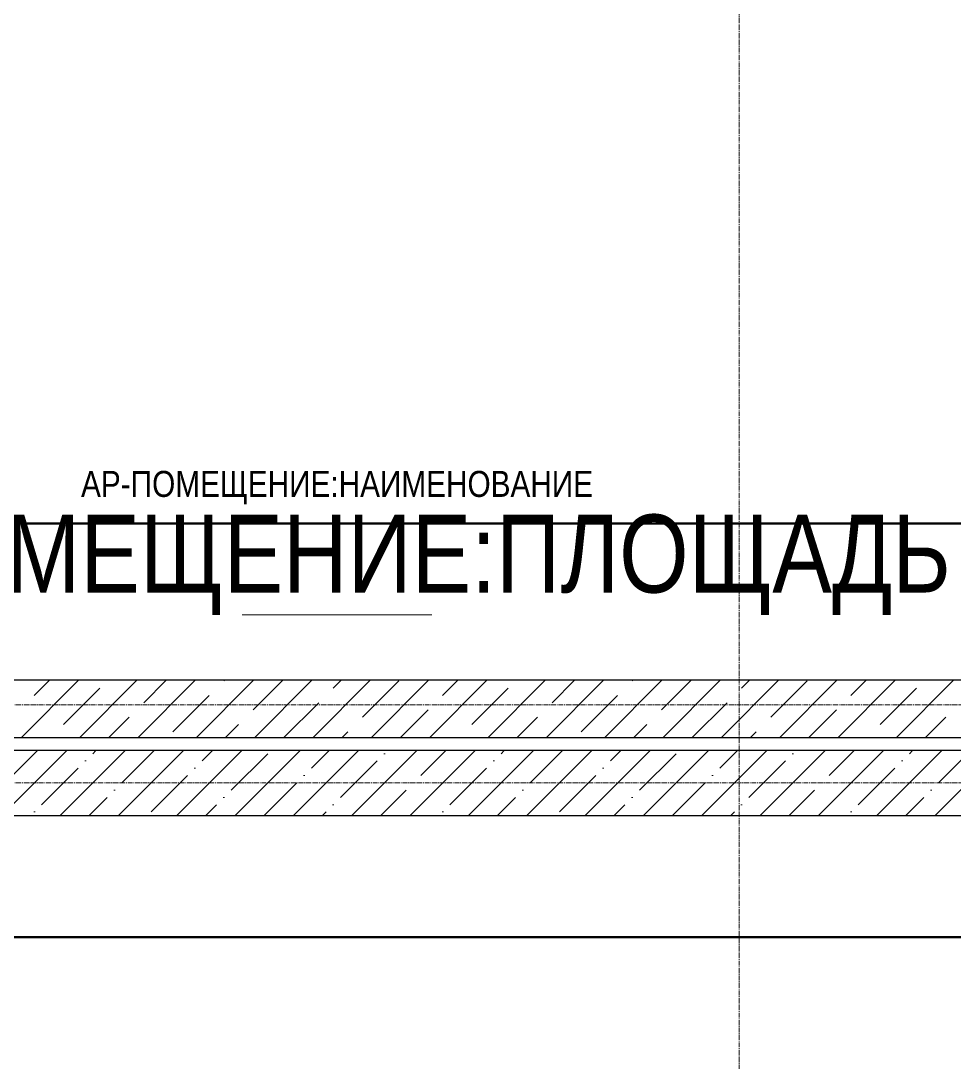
# Model space of a CAD drawing. Header units: millimetres. Extents: x -7155 to 483283, y -227682 to 148426.
# Drawn here: x 1435 to 5028, y 62825 to 66833 of the extents above; entities that cross this region are included whole.
import ezdxf
from ezdxf.enums import TextEntityAlignment as Align

# ---------------------------------------------------------------- set-up
doc = ezdxf.new("R2010")
doc.units = ezdxf.units.MM
doc.linetypes.add('CENTER2', pattern=[28.575, 19.05, -3.175, 3.175, -3.175])
doc.layers.get('Defpoints').update_dxf_attribs({"color": 140})
for name, color, linetype, lineweight, true_color in [('A-AREA', 7, 'Continuous', 15, 0x7f7f7f), ('АР_Оси_РД_100', 7, 'Continuous', 0, 0x525252), ('РД_Оси_100', 7, 'Continuous', 0, 0x525252)]:
    doc.layers.add(name, color=color, linetype=linetype, lineweight=lineweight, true_color=true_color)
doc.layers.add('АР_Стены ЖБ', color=7, linetype='Continuous', lineweight=30)
doc.layers.add('АР_Штриховка', color=8, linetype='Continuous', lineweight=0)
doc.styles.add('style1', font='ARIALN.TTF')

# ---------------------------------------------------------------- blocks, each defined once
blk = doc.blocks.new('СОШ_2200_АР_ОСИ_М100_28.05.24')
at = {"layer": 'АР_Оси_РД_100', "linetype": 'CENTER2'}
blk.add_line((4200, -6155), (4200, 139938.679), dxfattribs=at)
for points in [[(29555, 64200), (-5454.958, 64200), (-5954.958, 64350)], [(29555, 63900), (-5454.958, 63900), (-5954.958, 63750)]]:
    blk.add_lwpolyline(points, dxfattribs=at)

msp = doc.modelspace()

# ---------------------------------------------------------------- hatches: boundary and pattern name
at = {"layer": 'АР_Штриховка', "linetype": 'Continuous', "lineweight": 5, "true_color": 0x000000}
h = msp.add_hatch(dxfattribs=at)
h.set_pattern_fill('ANSI35', color=18, scale=25, style=0)
h.paths.add_polyline_path([(-100, 64025), (-100, 63775), (9634.3, 63775), (9634.3, 64025)], flags=0)
h.paths.add_polyline_path([(10734.3, 64025), (10734.3, 63775), (13025, 63775), (12775, 64025)], flags=0)

# ---------------------------------------------------------------- linework, layer by layer
at = {"color": 1, "lineweight": 50}
for points in [[(589, 87844), (11994, 87844), (11994, 64899), (589, 64899)], [(521, 45735), (7189, 45735), (7189, 63306), (521, 63306)]]:
    msp.add_lwpolyline(points, close=True, dxfattribs=at)
at = {"layer": 'A-AREA', "color": 18, "true_color": 0x000000}
msp.add_line((2287.4, 64547.1), (3017.4, 64547.1), dxfattribs=at)
at = {"layer": 'АР_Стены ЖБ', "color": 18, "linetype": 'Continuous', "lineweight": 30, "true_color": 0x000000}
for p, q in [((9634.3, 64295), (-100, 64295)), ((-100, 64075), (9634.3, 64075)), ((9634.3, 64025), (-100, 64025)), ((-100, 63775), (9634.3, 63775))]:
    msp.add_line(p, q, dxfattribs=at)
at = {"layer": 'АР_Штриховка', "color": 18, "linetype": 'Continuous', "lineweight": 5, "true_color": 0x000000}
for p, q in [((1437.7, 64075), (1657.7, 64295)), ((1487.4, 64236.9), (1545.5, 64295)), ((1662.2, 64075), (1882.2, 64295)), ((1886.7, 64075), (2106.7, 64295)), ((1908.3, 64208.8), (1994.5, 64295)), ((2111.2, 64075), (2331.2, 64295)), ((2217, 64293), (2219, 64295)), ((2329.3, 64180.8), (2443.5, 64295)), ((2335.7, 64075), (2555.7, 64295)), ((2560.2, 64075), (2780.2, 64295)), ((2638, 64265), (2668, 64295)), ((2784.8, 64075), (3004.8, 64295)), ((3009.3, 64075), (3229.3, 64295)), ((3058.9, 64236.9), (3117, 64295)), ((3233.8, 64075), (3453.8, 64295)), ((3458.3, 64075), (3678.3, 64295)), ((3479.8, 64208.8), (3566, 64295)), ((3682.8, 64075), (3902.8, 64295)), ((3788.5, 64293), (3790.5, 64295)), ((3900.8, 64180.8), (4015, 64295)), ((3907.3, 64075), (4127.3, 64295)), ((4131.8, 64075), (4351.8, 64295)), ((4209.5, 64265), (4239.5, 64295)), ((4356.3, 64075), (4576.3, 64295)), ((4580.8, 64075), (4800.8, 64295)), ((4630.4, 64236.9), (4688.6, 64295)), ((4805.3, 64075), (5025.3, 64295)), ((1599.6, 64124.6), (1739.9, 64265)), ((2750.2, 64152.7), (2890.5, 64293)), ((3171.2, 64124.6), (3311.5, 64265)), ((4321.7, 64152.7), (4462.1, 64293)), ((4742.7, 64124.6), (4883, 64265)), ((2020.6, 64096.6), (2160.9, 64236.9)), ((3592.1, 64096.6), (3732.4, 64236.9)), ((2448, 64075), (2581.8, 64208.8)), ((2897, 64075), (3002.8, 64180.8)), ((4019.5, 64075), (4153.4, 64208.8)), ((4468.6, 64075), (4574.3, 64180.8)), ((1774.5, 64075), (1852.2, 64152.7)), ((3346, 64075), (3423.7, 64152.7)), ((4917.6, 64075), (4995.3, 64152.7)), ((2223.5, 64075), (2273.1, 64124.6)), ((2672.5, 64075), (2694.1, 64096.6)), ((3795, 64075), (3844.7, 64124.6)), ((4244, 64075), (4265.6, 64096.6))]:
    msp.add_line(p, q, dxfattribs=at)

# ---------------------------------------------------------------- block references
at = {"layer": 'РД_Оси_100'}
msp.add_blockref('СОШ_2200_АР_ОСИ_М100_28.05.24', (0, 0), dxfattribs=at)

# ---------------------------------------------------------------- texts
at = {"layer": 'A-AREA', "color": 18, "true_color": 0x000000, "style": 'style1'}
msp.add_attdef('АР-ПОМЕЩЕНИЕ:ПЛОЩАДЬ', text='00', height=300, dxfattribs=at).set_placement((2652.5, 64741.5), align=Align.MIDDLE)
at = {"layer": 'Defpoints', "color": 18, "true_color": 0x000000, "style": 'style1', "flags": 8}
msp.add_attdef('АР-ПОМЕЩЕНИЕ:НАИМЕНОВАНИЕ', text='0', height=100, dxfattribs=at).set_placement((2652.5, 65037.1), align=Align.MIDDLE)

doc.saveas('drawing.dxf')
